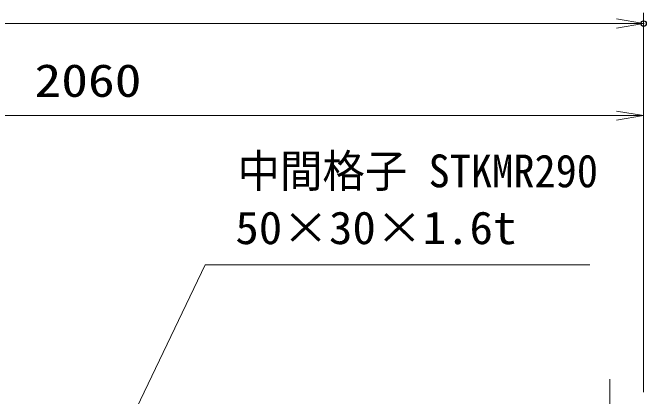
# Model space of a CAD drawing. Units: millimetres at full size; details may follow other scales. Extents: x -5940 to 5940, y -4200 to 4200.
# Drawn here: x -903 to 269, y -216 to 493 of the extents above; entities that cross this region are included whole.
import ezdxf
from ezdxf.enums import TextEntityAlignment as Align

# ---------------------------------------------------------------- set-up
doc = ezdxf.new("R2010")
doc.units = ezdxf.units.MM
doc.header["$LTSCALE"] = 20
doc.header["$PDMODE"] = 32
doc.header["$PDSIZE"] = 10
doc.linetypes.add('USER1', pattern=[18, 12, -1.5, 3, -1.5])
for name, color, linetype, lineweight in [('0-3_軸線', 200, 'USER1', 15), ('0-6_寸法線', 4, 'Continuous', 18), ('0-7_0', 7, 'Continuous', 18)]:
    doc.layers.add(name, color=color, linetype=linetype, lineweight=lineweight)
doc.layers.add('0-8_Defpoints', color=7, linetype='Continuous')
doc.styles.add('ＭＳ ゴシック', font='')
doc.styles.get('ＭＳ ゴシック').set_extended_font_data('MS Gothic')

# ---------------------------------------------------------------- blocks, each defined once
blk = doc.blocks.new('_Open')
at = {"layer": '0-7_0'}
blk.add_line((-20, 3.333), (0, 0), dxfattribs=at)
blk.add_lwpolyline([(-20, -3.333), (0, 0), (-20, 0)], dxfattribs=at)
blk = doc.blocks.new('S24')
at = {"layer": '0-6_寸法線'}
for points in [[(-3766754.1, 58507448.3), (-3780974.1, 58507448.3), (-3784913, 58499217.1), (-3785344.7, 58498315)], [(-3785063.4, 58499289), (-3785344.7, 58498315), (-3784762.7, 58499145.1)]]:
    blk.add_lwpolyline(points, dxfattribs=at)
at = {"layer": '0-6_寸法線', "color": 254, "style": 'ＭＳ ゴシック'}
for s, width, p in [('中間格子 STKMR290', 0.95, (-3779781.3, 58509945.1)), ('50×30×1.6t', 1.05, (-3779858.1, 58507845.1))]:
    blk.add_text(s, height=1212, dxfattribs=dict(at, width=width)).set_placement(p, align=Align.BOTTOM_LEFT)

msp = doc.modelspace()

# ---------------------------------------------------------------- linework, layer by layer
at = {"layer": '0-3_軸線'}
msp.add_line((201.18, -184.56), (201.18, -2367.84), dxfattribs=at)
at = {"layer": '0-6_寸法線'}
for p, q in [((263.68, -208.48), (263.68, 492.78)), ((-3861.32, 472.78), (263.68, 472.78)), ((263.68, -208.48), (263.68, 322.78)), ((263.68, 302.78), (-1796.32, 302.78))]:
    msp.add_line(p, q, dxfattribs=at)
at = {"layer": '0-8_Defpoints'}
msp.add_point((263.68, 472.78), dxfattribs=at)

# ---------------------------------------------------------------- block references
at = {"layer": '0-6_寸法線'}
for name, p, xscale, yscale in [('_Open', (263.68, 472.78), 2.5, 2.5), ('_Open', (263.68, 302.78), 2.5, 2.5), ('S24', (188501.9, -2925345.27), 0.05, 0.05)]:
    msp.add_blockref(name, p, dxfattribs=dict(at, xscale=xscale, yscale=yscale))

# ---------------------------------------------------------------- texts
at = {"layer": '0-6_寸法線', "color": 254, "style": 'ＭＳ ゴシック', "width": 1.2}
msp.add_text('2060', height=60.56, dxfattribs=at).set_placement((-862.32, 319.12), align=Align.BOTTOM_LEFT)

doc.saveas('drawing.dxf')
